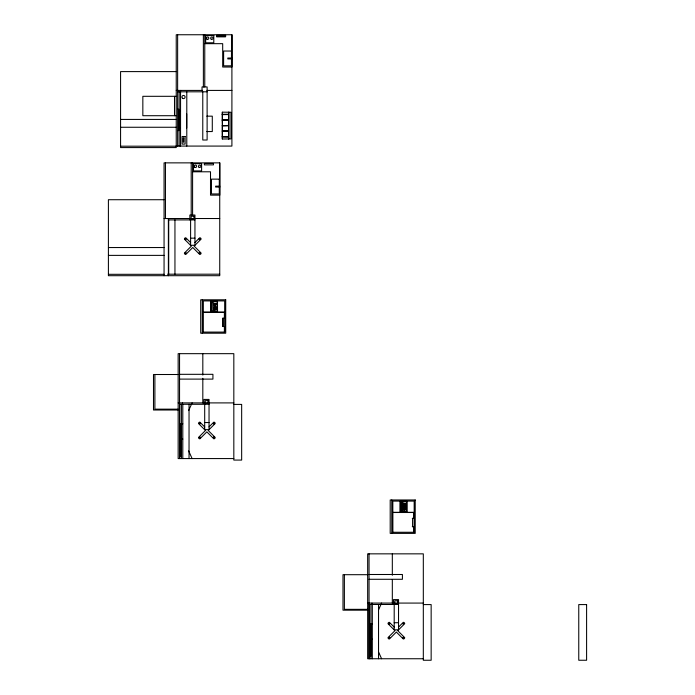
<?xml version="1.0" encoding="UTF-8"?>
<svg xmlns="http://www.w3.org/2000/svg" width="695" height="695" viewBox="0 0 695 695"><rect width="100%" height="100%" fill="white"/><g stroke="black" fill="none" stroke-linecap="round" stroke-linejoin="round"><path stroke-width="1.04" d="M214.19 305.209C213.339 306.99 218.056 305.991 214.529 305.809M403.682 505.387L403.821 505.934M214.425 307.364L214.442 308.163M403.934 508.34L404.255 507.254L404.82 508.479M405.489 509.261L404.742 510.173M403.63 507.732L404.264 506.916M405.202 509.392L405.15 508.957M405.185 504.561C405.767 503.51 403.022 503.736 404.012 504.692M214.434 303.967L214.46 304.419M215.928 309.457L215.841 308.493M215.954 307.954L215.971 307.485M405.585 508.019L405.02 508.497M405.168 509.505L405.072 508.818M228.559 125.43L222.244 125.725L222.244 139L230.957 138.913L230.957 112.251L222.244 112.173L222.244 120.087L228.559 120.087M222.4 130.921L228.559 130.921M214.477 307.207L214.538 308.163L214.06 307.894M405.428 504.822C406.584 502.685 401.093 503.797 403.752 503.927A0.904 0.851 -90 0 0 403.639 504.587L403.778 504.883M215.659 304.48L215.58 303.863M214.512 303.741L214.512 304.506M404.012 503.927L403.925 504.483M214.329 308.901L214.633 308.511L214.077 308.762M214.494 308.736L214.512 309.423M214.277 308.493L214.182 308.762A1.095 1.025 -90 0 0 214.147 309.275M403.778 508.671L403.578 508.94A1.095 1.025 -90 0 0 403.552 509.461L403.882 509.93M188.64 410.58L192.107 402.9M378.575 609.802L381.607 603.078M215.858 309.623L215.754 308.771M215.624 307.885L215.589 307.068L215.094 307.372M214.103 307.068L214.764 306.738M215.615 309.431L215.702 308.928M405.35 504.952L405.35 503.927M215.311 304.705L215.493 303.741M222.244 120.087L228.559 119.966M215.224 308.302L215.997 308.059M405.333 508.332L405.402 507.498M214.373 307.207L215.32 308.302M214.355 306.86L214.216 308.163M215.528 309.51L215.58 308.632M228.559 125.734L222.4 125.734L222.244 120.226L228.559 120.244M228.559 131.077L222.244 131.173L228.559 131.19M194.948 242.529L199.717 237.76A1.39 1.39 0 0 1 201.107 239.149L194.148 246.108L201.107 253.067A1.39 1.39 0 0 1 199.717 254.457L192.758 247.498L185.8 254.457A1.39 1.39 0 0 1 184.41 253.067L191.368 246.108L184.41 239.149A1.39 1.39 0 0 1 185.8 237.76L190.604 242.564M209.039 426.904L213.808 422.134A1.39 1.39 0 0 1 215.198 423.524L208.239 430.483L215.198 437.442A1.39 1.39 0 0 1 213.808 438.832L206.849 431.873L199.891 438.832A1.39 1.39 0 0 1 198.501 437.442L205.459 430.483L198.501 423.524A1.39 1.39 0 0 1 199.891 422.134L204.695 426.939M398.539 627.081L403.309 622.312A1.39 1.39 0 0 1 404.698 623.702L397.74 630.66L404.698 637.619A1.39 1.39 0 0 1 403.309 639.018L396.35 632.059L389.391 639.018A1.39 1.39 0 0 1 388.001 637.619L394.96 630.66L388.001 623.702A1.39 1.39 0 0 1 389.391 622.312L394.195 627.116M215.745 304.879L215.928 304.01M405.454 504.952L404.525 505.265M215.528 304.627L215.016 304.74M222.244 114.293L228.559 114.232M405.02 508.132L405.142 507.489M215.632 309.51L215.172 309.657M215.615 304.966L215.858 303.88M404.942 510.121L405.472 509.088M404.099 506.933L403.717 508.34M404.907 509.809L404.212 509.809M215.624 307.954L215.042 307.668M404.846 505.248L404.29 505.248M204.764 43.672L222.687 43.672L222.687 67.024L231.982 67.024L231.982 34.75L176.235 34.75L176.235 147.583L120.574 147.583L120.574 71.602L176.235 71.602M231.982 58.041L227.795 58.041L227.795 58.919L231.982 58.919M176.235 90.419L202.593 90.419M206.936 90.419L231.904 90.419M177.633 91.81L207.119 91.81M176.235 96.31L142.84 96.31L142.84 115.709L176.235 115.709M177.746 109.254L178.971 109.254L178.971 130.573L177.746 130.573M179.162 110.879L180.552 110.879M206.815 116.161L212.288 116.161L212.288 131.555L206.815 131.555M120.574 119.427L176.235 119.427M222.244 125.587L228.559 125.587M120.574 127.263L176.235 127.263M179.162 128.393L180.552 128.393M228.559 136.941L222.244 136.88M176.235 146.08L231.904 146.08L231.904 34.75M120.574 146.193L176.235 146.193M192.593 171.787L210.507 171.787L210.507 195.139L219.802 195.139L219.802 162.865L164.063 162.865L164.063 275.698M219.802 186.156L215.624 186.156L215.624 187.033L219.802 187.033M164.063 199.717L108.403 199.717L108.403 275.698L219.733 275.698L219.733 162.865M164.063 218.525L219.733 218.525M168.381 219.915L194.948 219.915M190.604 238.159L194.948 238.159M108.403 247.542L164.063 247.542M108.403 255.378L164.063 255.378M167.565 274.195L219.733 274.195M108.403 274.308L164.063 274.308M210.924 301.656L217.127 301.656L217.075 311.256L210.924 311.256L210.985 301.656M215.954 303.88C216.892 302.959 211.341 303.567 214.251 303.741A0.904 0.851 -90 0 0 214.147 304.401L214.529 304.931M214.416 303.741L215.589 303.741M214.668 306.738L216.049 306.738L216.006 307.312M203.253 312.159L224.085 312.159M203.036 312.324L224.676 312.324M203.036 332.088L224.676 332.088L224.676 300.909L203.331 300.909L203.331 332.088M179.545 374.318L212.922 374.318L212.922 379.105L179.545 379.105M178.155 374.509L153.491 374.509L153.491 409.998L178.155 409.998M178.155 402.9L233.824 402.9M179.545 404.29L209.039 404.29M233.824 404.403L241.66 404.403L241.66 460.073L233.824 460.073L233.824 353.668L178.155 353.668L178.155 458.57L233.824 458.57M178.155 409.164L154.889 409.164L154.889 374.509M204.695 422.534L209.039 422.534M182.802 423.776L180.109 423.742L180.109 456.189L181.326 456.189L181.326 440.76M179.805 430.796L180.639 430.726M179.805 432.047L180.639 431.977M180.109 438.892L181.326 438.892M180.109 439.049L181.326 439.032M181.412 439.084L182.802 439.084M180.109 439.405L181.326 439.813M180.109 439.544L181.326 439.614M180.109 439.744L181.326 439.744M180.109 440.117L181.326 440.117M180.109 440.256L181.326 440.326M180.109 440.456L181.326 440.456M180.109 440.83L181.326 440.882M180.109 440.969L181.326 440.969M403.639 505.786C403.465 506.89 407.122 506.455 403.908 505.717M404.169 506.916L405.541 506.916L405.567 507.663M405.081 507.254L404.464 507.254L404.638 507.845M404.03 508.34L403.56 508.08M403.673 508.671L404.03 508.688M392.753 512.337L413.577 512.337M414.177 512.502L392.527 512.502L392.527 532.266L414.177 532.266L414.177 501.095L392.823 501.095L392.823 532.266M412.3 518.348L413.881 518.348L413.881 512.502M412.3 526.697L413.881 526.697L413.881 532.266M369.045 574.496L402.414 574.496L402.414 579.283L369.045 579.283M367.655 574.696L342.991 574.696L342.991 610.175L367.655 610.175M367.655 603.078L423.316 603.078M369.045 604.476L398.539 604.476M423.316 604.581L431.152 604.581L431.152 660.25L423.316 660.25L423.316 553.846L367.655 553.846L367.655 658.747L423.316 658.747M367.655 609.341L344.381 609.341L344.381 574.696M394.195 622.72L398.539 622.72M372.303 623.954L369.601 623.919L369.601 656.367L370.826 656.367L370.826 640.938M369.601 639.079L370.826 639.079M369.601 639.226L372.303 639.261M369.601 639.582L370.826 639.582M369.601 639.721L370.826 639.721M369.601 639.791L370.826 639.791M369.601 639.921L370.826 639.513M369.601 640.295L370.826 640.712M369.601 640.642L370.826 640.642M215.111 309.666L214.59 309.579M215.111 310.013L214.59 309.944M404.612 504.918L403.995 504.77M404.977 508.158L404.49 507.55M214.885 309.996L214.286 309.753M404.386 510.173L403.673 509.8M214.703 305.018L214.182 304.705M214.52 309.857L214.051 309.275M404.568 508.419L404.212 507.254M403.882 505.004L403.543 504.587A0.904 0.851 -90 0 1 403.647 503.927M404.212 506.108L404.012 505.404L403.587 505.656M405.176 508.818L405.567 509.088M404.985 503.927L405.194 504.44M404.594 507.976L405.22 508.062L404.985 507.254M215.485 307.068L215.711 307.598M378.575 652.032L381.607 658.747M188.64 450.89L192.107 458.57M214.859 307.963L214.72 307.068M412.587 518.348L412.578 526.697M402.692 501.833L402.692 511.442M402.587 501.833L402.587 511.442M401.397 501.833L401.397 511.442M401.302 501.833L401.302 511.442M400.485 501.833L400.485 511.442M394.195 604.476L394.195 629.826L398.539 629.826L398.539 599.603L393.457 599.603L393.457 603.495M392.319 553.846L392.319 575.251M392.319 579.534L392.319 603.078M391.78 499.974L391.78 533.378M378.54 604.476L378.54 658.747M372.303 604.476L372.303 658.747M371.973 603.078L371.973 604.476M370.913 604.476L370.913 658.747M370.826 623.919L370.826 639.278M369.236 604.476L369.236 658.747M369.045 553.846L369.045 658.747M228.95 112.251L228.95 138.913M228.559 112.173L228.559 139M224.381 312.324L224.381 318.171L222.808 318.171L222.834 326.52L224.381 326.52L224.381 332.088M223.078 318.171L223.095 326.52M222.443 112.251L222.443 138.913M213.096 301.656L213.191 311.256M211.905 301.656L211.801 311.256M204.764 34.75L204.764 86.936M204.695 404.29L204.695 429.649L209.039 429.649L209.039 399.425L203.956 399.425L203.956 403.317M203.374 34.75L203.374 86.936M202.818 353.668L202.818 375.074M202.818 378.28L202.818 402.9M202.775 91.81L202.775 140.016L207.119 140.016L207.119 86.936L202.037 86.936L202.037 90.837M202.288 299.797L202.288 333.2M192.593 162.865L192.593 215.05M191.203 162.865L191.203 215.05M190.604 219.915L190.604 245.274L194.948 245.274L194.948 215.05L189.865 215.05L189.865 219.915M189.04 404.29L189.04 458.57M186.79 91.81L186.79 146.08M186.694 113.85L186.694 128.045M182.802 404.29L182.802 458.57M182.472 402.9L182.472 404.29M181.412 404.29L181.412 458.57M181.326 423.742L181.326 439.101M181.326 440.048L181.326 440.526M180.552 90.419L180.552 146.08M179.805 428.146L179.805 434.627M179.744 404.29L179.744 458.57M179.545 353.668L179.545 458.57M179.162 91.81L179.162 146.08M177.633 34.75L177.633 146.08M174.949 219.915L174.949 274.195M174.514 96.31L174.514 115.709M168.711 219.915L168.711 274.195M168.381 218.525L168.381 275.698M165.453 162.865L165.453 218.525M403.647 509.461A1.095 1.025 -90 0 1 403.673 508.94M222.322 114.519L228.559 114.519L222.313 114.597M185.261 239.011C185.947 241.13 186.912 237.508 185.261 239.011M185.261 252.928C185.947 255.048 186.912 251.425 185.261 252.928M199.178 239.011C199.865 241.13 200.829 237.508 199.178 239.011M199.178 252.928C199.865 255.048 200.829 251.425 199.178 252.928M199.352 423.385C200.038 425.505 201.011 421.882 199.352 423.385M199.352 437.294C200.038 439.422 201.011 435.8 199.352 437.294M213.269 423.385C213.956 425.505 214.929 421.882 213.269 423.385M213.269 437.294C213.956 439.422 214.929 435.8 213.269 437.294M388.853 623.563C389.53 625.691 390.503 622.06 388.853 623.563M388.853 637.48C389.53 639.6 390.503 635.977 388.853 637.48M402.77 623.563C403.447 625.691 404.421 622.06 402.77 623.563M402.77 637.48C403.447 639.6 404.421 635.977 402.77 637.48M222.313 136.576L228.559 136.654L222.322 136.654M225.632 35.376L216.562 35.376L216.562 36.766L225.632 36.766L225.632 35.376M213.791 35.558L205.685 35.558L205.685 42.795L213.791 42.795L213.791 35.558M225.432 35.575L216.753 35.575L216.753 36.566L225.432 36.566L225.432 35.575M231.47 51.03L223.616 51.03L223.616 65.834L231.47 65.834L231.47 51.03M185.105 136.507L182.099 136.507L182.099 144.1L185.105 144.1L185.105 136.507M183.741 137.992L183.237 137.992L183.237 142.162L183.741 142.162L183.741 137.992M213.461 163.481L204.382 163.481L204.382 164.871L213.461 164.871L213.461 163.481M201.611 163.673L193.514 163.673L193.514 170.909L201.611 170.909L201.611 163.673M219.299 179.136L211.445 179.136L211.445 193.948L219.299 193.948L219.299 179.136M193.948 216.258L191.134 216.258L191.134 218.96L193.948 218.96L193.948 216.258M225.719 299.797L200.699 299.797L200.699 333.2L225.719 333.2L225.719 299.797M217.535 301.23L210.576 301.23L210.611 311.699L217.535 311.699L217.5 301.23M208.04 400.633L205.225 400.633L205.225 403.335L208.04 403.335L208.04 400.633M415.219 499.974L390.199 499.974L390.199 533.378L415.219 533.378L415.219 499.974M407.035 501.416L400.068 501.416L400.068 511.876L407.035 511.876L407.035 501.416M406.627 501.833L400.424 501.833L400.424 511.442L406.627 511.442L406.627 501.833M397.54 600.819L394.725 600.819L394.725 603.512L397.54 603.512L397.54 600.819M586.597 604.581L578.761 604.581L578.761 660.25L586.597 660.25L586.597 604.581M370.826 640.434L369.601 640.434L370.826 640.503M370.826 641.016L369.601 641.016L370.826 641.059M194.635 167.13A1.199 1.199 0 0 0 196.633 166.591A1.199 1.199 0 0 0 195.165 165.123A1.199 1.199 0 0 0 194.635 167.13M199.083 167.321A1.199 1.199 0 0 0 200.872 166.279A1.199 1.199 0 0 0 199.083 165.245A1.199 1.199 0 0 0 199.083 167.321M207.049 39.207A1.199 1.199 0 0 0 208.847 38.173A1.199 1.199 0 0 0 207.049 37.13A1.199 1.199 0 0 0 207.049 39.207M211.254 39.207A1.199 1.199 0 0 0 213.052 38.173A1.199 1.199 0 0 0 211.254 37.13A1.199 1.199 0 0 0 211.254 39.207M182.533 98.282A1.59 1.59 0 0 0 185.078 97.257A1.59 1.59 0 0 0 182.915 95.562A1.59 1.59 0 0 0 182.533 98.282"/></g></svg>
